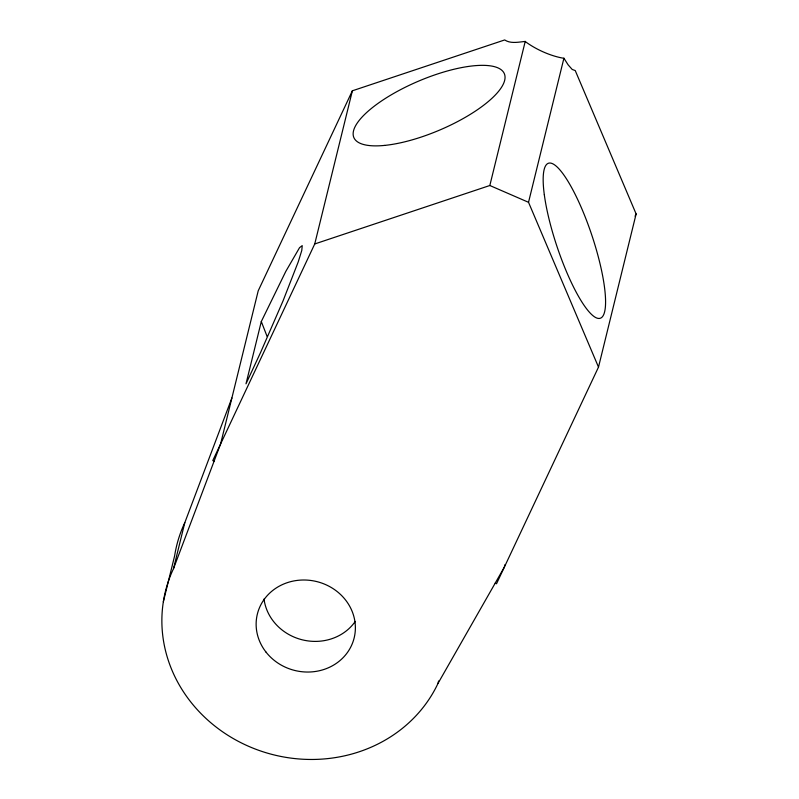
<?xml version="1.0" encoding="UTF-8"?>
<svg xmlns="http://www.w3.org/2000/svg" width="799" height="799" viewBox="0 0 799 799"><rect width="100%" height="100%" fill="white"/><g stroke="black" fill="none" stroke-linecap="round" stroke-linejoin="round"><path stroke-width="1.2" d="M163.346 601.767L174.631 555.814A144.539 132.754 13.8 0 1 184.799 522.676L231.88 398.022M504.948 564.703L504.349 567.12L438.002 683.415A144.539 132.754 13.8 0 1 249.048 746.496A144.539 132.754 13.8 0 1 173.513 568.628L184.799 522.676M261.303 321.538L246.002 383.82L260.714 352.189L283.046 300.873L298.237 261.862L301.782 250.447L302.232 245.613L299.555 247.66L285.782 271.44L261.303 321.538L267.086 336.419M214.102 461.163L212.774 460.584L314.746 243.955L352.369 90.796L504.678 39.95C510.681 43.925 518.481 42.087 525.223 41.428L526.241 42.267A39.87 15.511 25.2 0 0 562.716 58.097L563.914 58.217L568.109 64.819L572.194 69.443L575.24 70.572L636.124 213.942L598.501 367.111L496.529 583.739L495.2 583.16M314.746 243.955L489.827 185.508L525.223 41.428M598.501 367.111L528.529 202.307L563.914 58.217M438.002 683.415L438.591 680.998M173.513 568.628L220.594 443.964L258.217 290.806L352.369 90.796M635.065 216.189L636.124 213.942M489.827 185.508L528.529 202.307M355.255 621.442A49.838 45.773 13.8 0 1 302.362 639.839A49.838 45.773 13.8 0 1 264.01 599.02M544.319 194.776A81.738 18.317 71.5 0 0 596.633 317.972A81.738 18.317 71.5 0 0 582.042 209.278A81.738 18.317 71.5 0 0 544.319 194.776M384.639 145.408A81.738 26.647 -23 0 0 504.658 80.379A81.738 26.647 -23 0 0 397.992 91.026A81.738 26.647 -23 0 0 384.639 145.408M266.017 652.104A49.838 45.773 13.8 0 0 351.36 645.812A49.838 45.773 13.8 0 0 299.895 580.144A49.838 45.773 13.8 0 0 266.017 652.104"/></g></svg>
